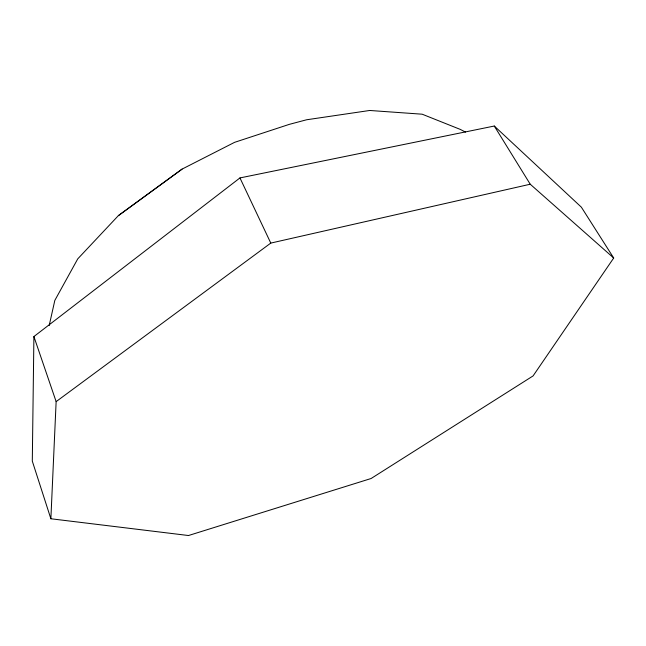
<?xml version="1.0" encoding="UTF-8"?>
<svg xmlns="http://www.w3.org/2000/svg" width="646" height="646" viewBox="0 0 646 646"><rect width="100%" height="100%" fill="white"/><g stroke="black" fill="none" stroke-linecap="round" stroke-linejoin="round"><path stroke-width="0.97" d="M33.907 336.558L32.3 461.123L50.873 518.762L188.495 535.526L371.111 478.508L533.087 375.915L613.7 258.004L581.376 207.188L494.287 126.035L239.957 177.925L33.907 336.558L56.137 401.626L50.873 518.762M49.185 325.568L54.829 300.398L77.762 258.852L118.347 215.651L182.107 169.09L234.603 142.33L289.335 124.355L306.632 119.768L369.706 110.474L422.169 114.197L460.178 129.361L465.491 132.075M56.137 401.626L270.787 243.09L530.237 184.223L613.7 258.004M182.107 169.09L118.347 215.651M494.287 126.035L530.237 184.223M239.957 177.925L270.787 243.09"/></g></svg>
